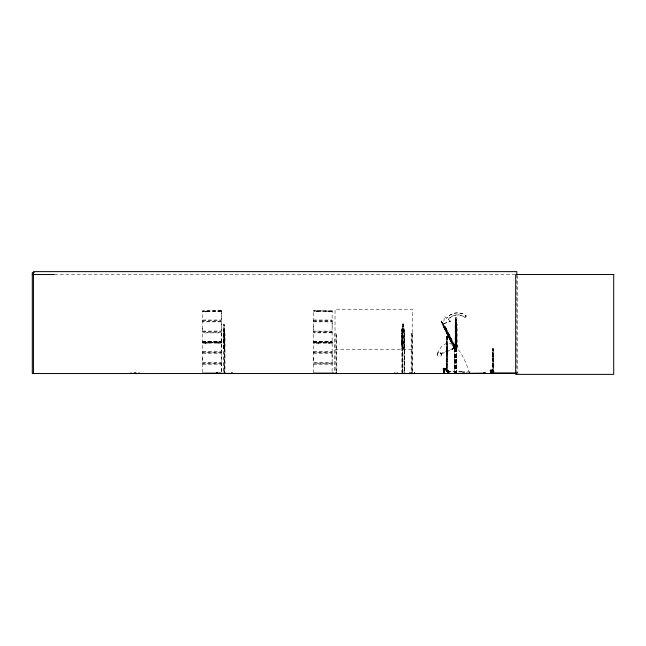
<?xml version="1.0" encoding="UTF-8"?>
<svg xmlns="http://www.w3.org/2000/svg" width="646" height="646" viewBox="0 0 646 646"><rect width="100%" height="100%" fill="white"/><g stroke="black" fill="none" stroke-linecap="round" stroke-linejoin="round"><path stroke-width="0.48" stroke-dasharray="3.23 2.42" d="M202.715 357.86L202.715 372.895M221.376 311.17L221.36 310.758L221.36 362.446L202.707 362.503L202.715 326.448M313.56 357.86L313.391 363.133M313.56 326.448L313.375 331.769M332.125 357.86L332.125 310.758M332.125 326.448L332.125 321.861M454.364 372.548L454.364 348.582L457.207 348.533L454.986 348.452C454.501 340.999 457.215 346.7 455.858 348.46L455.656 323.904L455.777 348.452M456.294 322.346L456.149 317.267L456.116 337.091L455.511 333.118L455.721 317.243L455.083 348.46L455.139 323.904L455.785 323.912M455.293 337.034L455.592 341.96L455.6 322.136M455.906 339.263L455.906 338.859M455.89 322.322L455.898 317.404M456.351 373.517L456.407 344.972L457.207 344.98L457.085 348.533L456.956 323.977L456.94 348.525M456.536 373.517L456.431 323.977L457.085 323.985M456.544 337.115L456.423 342.017L456.431 322.201L456.278 348.525M224.009 345.99L224.009 345.457M446.451 371.28L446.652 336.291L446.814 371.515L447.444 371.741L447.444 371.288L447.387 371.749M447.048 371.749L447.177 344.181M446.338 336.291L446.225 371.28C446.426 370.82 446.249 372.379 446.725 371.288L447.371 336.291L447.105 371.288M492.535 372.153L492.599 348.703L492.761 372.233M493.197 372.112L493.261 356.842M492.963 372.274L493.318 348.703L493.479 372.233M446.596 368.43L446.548 369.375L446.62 368.696L442.607 368.995L446.652 368.688L446.652 369.464L446.588 368.244L446.588 369.464M443.705 369.439C443.608 366.686 443.842 370.546 443.374 368.745M443.374 368.89L443.616 369.157M444.44 368.858L444.383 369.35L444.424 368.244L444.424 369.464L444.109 368.244L444.109 369.464L444.182 368.26M444.424 368.26L444.117 369.439M444.391 369.011L444.375 368.325M444.908 368.608L444.9 369.439M444.755 369.124C444.391 368.398 444.981 369.415 445.425 369.342C445.191 369.787 444.884 367.203 444.836 369.439M445.611 368.382L445.869 369.464L446.095 368.341L446.055 369.367L445.926 368.616L446.265 368.85M446.604 368.543C446.919 368.753 445.457 369.738 445.934 368.616M447.258 338.795L447.371 336.291M489.918 370.505C492.155 369.31 493.019 371.603 492.85 370.061M490.403 370.36L490.629 370.812L490.613 370.215M490.403 370.287L490.621 370.126M491.307 370.812L490.903 370.021M492.131 370.126C492.163 370.642 490.887 371.014 491.412 370.077M491.275 370.667L491.614 370.061L491.881 370.586M492.123 370.505L492.131 370.699M492.47 372.112L492.615 348.759M492.599 370.586L492.664 370.085M493.164 356.842L493.318 348.703M224.009 327.91L224.009 327.562M444.327 369.132L444.157 368.543L444.149 369.157M444.763 368.486L445.013 369.367L444.836 368.26M445.926 368.801L445.78 368.333L446.055 369.286M490.96 370.699L491.154 370.158M491.735 370.408L491.34 370.764M491.905 370.215L492.22 370.707L492.365 370.11M492.446 370.416L492.801 370.756L492.704 370.142M444.456 368.47L444.424 369.464L444.182 368.939M443.632 368.664L443.358 368.664M224.283 348.687L224.34 343.777L224.445 348.687L223.758 348.687L223.758 328.871L224.445 328.871L224.509 330.687L224.517 372.548M402.902 327.829L402.942 328.111M224.017 334.329L224.009 334.854L224.017 334.386M444.876 368.543L444.852 369.286M445.861 369.359L445.732 368.446M455.923 321.175L455.923 321.11M491.679 370.206C492.147 370.861 491.961 369.851 491.913 370.739M444.86 369.157L445.288 368.382M446.644 368.729L446.887 368.85M491.049 370.667L491.089 370.231M492.099 370.521L492.074 370.667M224.235 337.357C223.984 354.888 223.944 318.074 224.243 335.161C224.574 318.849 224.235 350.358 224.428 341.629M445.958 368.543L445.91 369.157L446.192 368.446M446.879 369.084L446.87 368.616M221.441 310.823L202.642 310.766L202.691 331.253M202.707 331.091L221.36 331.035L221.36 321.861L202.691 321.861M202.707 351.481L221.36 351.424L221.36 332.884L202.691 332.884M332.149 331.148L313.56 331.091L313.326 320.941L313.536 310.758L332.197 311.162M332.133 364.239L332.149 362.446L313.56 362.503L313.488 331.471M332.149 332.827L313.536 332.884M332.125 362.446L332.149 353.217M489.926 370.36L492.995 370.416M313.56 372.895L313.431 363.036L332.31 363.125M490.903 370.489L490.96 370.206M445.046 369.294L445.377 368.341M448.574 371.797L448.59 372.564M463.481 371.797L463.497 372.564M445.151 369.132L445.231 368.422L444.997 368.842M445.861 369.237L445.538 368.357M446.12 369.149L445.869 368.244M446.338 369.294L446.426 368.333L446.58 369.237M223.694 330.671L223.766 329.032L224.437 329.032M223.928 328.871L223.912 372.548L223.847 330.607M403.831 348.687L404.089 343.777L404.033 348.687L401.933 348.67M402.886 325.899L402.942 325.721M402.886 334.846L402.942 334.725M223.799 330.671L223.904 323.961L224.283 329.032M402.951 341.782L402.942 342.202L402.902 341.677M444.367 368.85L444.359 368.39M444.973 368.866L444.828 368.43M445.159 368.858L445.377 369.124M445.538 368.486L445.336 369.367L445.474 368.325M446.136 368.858L446.192 368.406L446.305 368.85M443.624 323.686L450.496 321.215L443.624 323.686L444.383 316.346L446.693 318.212L447.912 316.855A13.937 13.905 -36.8 0 1 464.765 314.877L466.307 315.959L465.072 317.517L463.739 316.597A11.943 11.911 -36.8 0 0 448.259 319.447L448.187 319.358A11.943 11.911 -36.8 0 1 463.667 316.5L465.072 317.517M437.156 353.402C436.316 357.537 443.204 357.448 441.073 353.806C439.66 349.518 435.598 354.129 438.618 356.786M440.217 352.118L441.67 355.566M202.61 342.235L221.408 342.13L221.376 342.582L202.489 342.372L221.36 342.114M221.376 342.21L221.376 341.726L202.674 341.726L202.691 342.138M221.554 311.017L202.674 311.13M332.286 310.887L313.367 310.863L332.165 311.13M313.367 342.033L332.351 341.928L313.576 342.194M455.915 335.072L455.939 335.5L455.931 335.056M402.006 329.032L401.699 343.995L401.707 330.607L401.941 328.854L402.676 328.871M401.901 330.671L402.151 328.871M444.981 368.47L445.764 369.294M444.706 368.575L444.505 369.124M202.691 353.273L221.36 353.273L221.336 372.895M402.942 345.432L402.91 345.925M446.652 336.291L446.539 371.28M492.373 348.759L492.47 350.366M493.092 348.759L493.237 372.112M221.441 352.789L202.545 352.587M221.465 363.763L202.586 363.698M447.831 372.354L447.904 371.733L464.337 371.733L464.409 372.354M313.375 320.691L332.31 320.691M313.375 352.102L332.294 352.11M332.254 332.294L313.431 332.294M332.254 352.684L313.431 352.684M332.254 363.698L313.431 363.698M202.545 363.076L221.505 363.076M221.465 332.294L202.586 332.294M327.998 311.719L329.63 311.719M327.998 343.123L329.63 343.123M217.759 311.719L219.39 311.719M217.759 343.123L219.39 343.123M444.4 369.157L444.472 368.591M316.023 311.719L318.906 311.719M316.023 343.123L318.906 343.123M204.677 311.719L207.576 311.719M204.677 343.123L207.576 343.123M465.007 317.428L466.242 315.862L464.692 314.788A13.937 13.905 -36.8 0 0 447.848 316.766L446.62 318.115M332.23 342.235L313.576 342.114M452.765 345.828C454.396 344.253 451.893 347.419 454.324 349.018L455.89 349.026L445.102 326.997C433.967 309.063 451.078 337.236 450.585 338.908L444.941 327.013L445.433 326.763L456.359 348.8C452.894 343.688 454.445 346.959 454.905 345.553M454.324 349.018L455.164 348.662L453.339 345.529M332.109 311.735L313.601 311.719M332.109 343.147L313.576 343.147M202.747 341.492L221.303 341.492M221.303 311.719L202.747 311.719M332.238 342.089L332.197 342.574L313.536 342.227M455.091 348.695L444.133 326.69L454.913 348.719C458.563 349.518 452.903 348.016 454.316 345.836M445.433 326.763L456.342 348.8L455.721 349.098L444.973 326.989M442.995 325.592L441.024 321.054L441.589 321.005M443.568 327.054L443.188 325.463M444.036 325.431L444.811 327.142M444.27 326.698L443.527 326.989L449.325 338.835L451.619 343.228L452.749 343.212L450.706 338.811M445.102 326.997L445.57 326.771M449.325 338.835L451.619 343.228M452.749 343.212L450.561 338.884M452.87 345.755L454.598 348.953L443.059 325.374M441.105 354.178L440.774 353.467L452.362 348.8L452.58 349.397L440.96 353.951M452.248 348.63L452.571 349.171L455.979 347.742L455.818 347.354L452.257 348.84L452.58 349.381M332.23 342.517L313.383 342.42M455.818 347.354L455.979 347.742M221.376 342.541L202.674 342.558M454.986 348.452L455.785 348.46M54.498 274.534L514.676 274.534M202.691 320.012L221.36 320.012L221.376 310.807L202.674 311.17M313.536 320.012L332.149 320.069M202.561 320.658L221.505 320.699M221.489 321.224L202.61 321.32M313.415 321.224L332.278 321.224M313.536 321.861L332.149 321.861M456.302 322.184L456.593 322.201M402.539 324.122L403.451 324.122M402.676 324.938L403.152 324.938L403.152 326.577L402.676 326.577M403.249 328.871L404.025 328.871L404.251 330.687L404.243 372.548M404.008 329.032L401.941 328.854M223.686 330.607L224.122 330.671L223.912 339.844M224.283 328.871L224.517 330.623M401.707 330.607L401.941 372.548M402.539 330.671L403.29 330.671M403.823 328.871L404.275 330.623M202.561 331.673L221.489 331.673M313.415 331.673L332.31 331.713M223.855 333.611L225.034 333.611L224.978 373.541M401.941 333.611L402.668 333.611L402.668 372.548M404.033 333.611L404.751 333.611L404.751 372.548M412.592 333.716L411.155 333.716L411.155 372.193M446.225 338.795L446.766 338.795M446.951 338.795L447.484 338.795M403.29 339.844L402.539 339.844L402.515 323.961L403.475 323.961L403.451 329.032M202.715 341.492L221.336 341.492M202.731 343.147L221.336 343.123M223.686 343.801L224.122 343.777L224.235 339.844L224.065 323.961M401.869 343.801L401.982 348.687M446.225 344.181L446.766 344.181M446.951 344.181L447.484 344.181M455.785 345.925L455.268 345.925L456.924 345.99L456.407 345.99M223.766 348.525L224.437 348.525M402.006 348.525L404.008 348.525M335.024 349.381L412.592 349.381M313.536 351.424L332.149 351.424M202.561 352.062L221.554 352.199M446.184 352.038L447.533 352.038M313.536 353.273L332.149 353.273M492.284 359.2L492.704 359.2M493.003 359.2L493.423 359.2M202.691 364.287L221.36 364.287L221.36 372.153M313.536 364.287L332.149 364.287L332.125 372.895M490.516 371.369L494.206 371.369L494.206 373.105M447.831 371.797L464.409 371.797M223.702 372.088L225.188 372.088M401.812 372.088L402.797 372.088M403.903 372.088L404.889 372.088M334.749 372.193L336.485 372.193M411.001 372.193L412.737 372.193M516.412 372.758L518.463 373.105M443.802 326.924L449.471 338.762M441.024 321.054L441.654 321.151M441.113 321.199L443.955 325.649M442.914 325.447L444.101 325.576M451.554 343.083L452.668 343.066M455.721 317.243L456.31 317.267M455.729 317.404L456.294 317.436M455.438 322.136L455.882 322.16M455.446 322.306L456.593 322.37M455.729 323.961L455.721 333.134M455.438 341.791L456.577 341.855M455.422 341.96L456.593 342.017M462.875 371.733L462.948 372.354M448.187 319.358L450.496 321.215M451.013 340.668L450.86 340.289M443.204 324.704L442.97 324.244M449.422 337.39L447.072 333.11C454.106 348.557 438.198 316.08 446.111 331.148L444.343 327.038L449.43 337.382M451.045 340.733L450.835 340.297M449.325 337.147L449.374 337.252M441.17 320.981L447.961 335.226L450.286 338.787L448.768 335.274M452.248 348.614L452.58 349.397M492.228 372.233L492.672 372.031L492.446 356.842M447.064 336.291L447.258 371.28M403.29 329.032L403.29 343.777L402.539 343.777L402.135 339.844M492.47 353.96L492.543 356.842M401.901 343.777L402.143 348.687M455.462 337.034L455.6 341.791M223.799 339.844L223.92 348.687M517.22 275.535L517.22 373.541M516.824 274.534L516.824 373.541M493.98 371.369L493.98 373.105M493.487 371.369L493.487 373.105M493.278 371.369L493.261 373.105M491.622 371.789L491.315 369.843L491.445 372.758M491.558 369.843L491.558 371.789M490.903 371.789L490.839 369.843L490.597 371.789M490.661 369.843L490.726 372.758M469.892 372.362L469.892 371.951L465.847 371.951L465.847 372.362M469.174 371.951L469.174 372.362M466.565 371.951L466.565 372.362M464.304 371.733L464.304 372.564M463.658 371.733L463.658 372.564M462.843 371.733L462.843 372.564M456.795 348.557L456.795 372.516M456.641 348.557L456.641 373.517M456.124 348.582L456.124 372.548M456.019 348.582L455.971 373.541M455.866 348.582L455.826 373.541M455.68 348.582L455.696 373.541M455.462 348.557L455.478 372.516M455.317 348.557L455.317 373.517M455.188 348.557L455.139 373.517M455.034 348.557L455.034 373.517M454.792 348.582L454.792 373.541M454.663 348.582L454.647 373.541M454.469 348.582L454.526 372.548M449.398 372.564L449.398 371.733L449.293 372.354M448.704 372.887L448.704 370.287L443.527 370.287L443.527 372.015M448.389 372.362L448.389 370.287L448.364 372.887M447.985 372.887L447.985 370.287L447.936 372.564M447.67 370.287L447.646 372.887M444.836 372.362L444.836 367.994L444.367 367.994L444.472 372.362M444.731 367.994L444.731 372.362M444.561 370.287L444.561 372.362M444.246 370.287L444.278 372.362M444.109 372.362L444.109 367.994L443.649 367.994L443.56 372.362M444.012 367.994L444.012 372.362M443.842 370.287L443.842 372.362M443.754 367.994L443.754 372.362M412.592 372.193L412.592 309.442L335.024 309.442L335.024 372.193M412.471 333.716L412.471 372.193M411.276 333.716L411.276 372.193M404.541 333.611L404.541 373.541M404.113 330.623L404.113 343.801M404.073 330.623L404.033 372.548M403.314 323.961L403.314 328.871M403.29 324.122L403.29 348.687M402.676 323.961L402.7 329.032M402.45 372.548L402.482 328.854L402.151 372.548M336.34 372.193L336.34 333.716L334.903 333.716L334.903 372.193M336.219 333.716L336.219 372.193M329.21 311.162L329.21 311.719M329.21 342.566L329.21 343.123M328.362 311.162L328.418 311.719M328.362 342.566L328.418 343.123M318.478 311.55L316.451 311.55M318.357 311.227L318.357 311.735M318.357 342.63L318.357 343.147M316.572 311.227L316.572 311.735M316.572 342.63L316.572 343.147M224.348 330.623L224.437 372.548M218.97 311.162L218.97 311.719M218.97 342.566L218.97 343.123M218.114 311.162L218.178 311.719M218.114 342.566L218.178 343.123M207.14 311.55L205.113 311.55M207.019 311.227L207.019 311.735M207.019 342.63L207.019 343.147M205.234 311.227L205.234 311.735M205.234 342.63L205.234 343.147M437.318 353.62A59.392 21.019 83.6 0 1 469.311 372.661M224.017 325.382L224.009 325.915L224.017 325.447M455.939 318.744L455.923 319.213L455.939 318.744M455.931 327.692L455.915 328.16L455.931 327.692M313.576 341.468L332.125 341.492L313.601 341.492M453.944 346.45L453.484 346.676L455.083 346.514L453.944 346.45M442.203 322.629L442.203 322.629M444.529 327.029L448.558 335.258L444.529 327.029M446.2 330.76L445.958 330.3L446.2 330.768"/><path stroke-width="0.97" d="M216.62 373.34L232.302 373.461L202.691 373.493M231.551 373.509L231.583 372.71M485.073 373.146L443.552 373.541L443.6 372.887L443.616 373.541M443.834 372.887L443.859 373.541L443.77 372.887M444.569 373.517L444.488 372.887L444.577 373.517M484.266 373.533L484.355 372.887M484.791 373.517L484.766 372.887L484.742 373.501M516.307 373.105L490.516 373.105L490.532 373.525L490.718 373.105M491.235 373.105L491.428 373.517M491.299 373.525L491.396 373.105M491.412 373.525L491.436 373.105L491.38 373.517M444.27 373.541L444.319 372.887L444.335 373.541M484.024 373.533L484.29 372.887L484.371 373.517M485.033 373.541L485.073 372.887L485.098 373.541M490.508 373.517L516.324 373.501M490.718 373.299L516.307 373.299M394.746 373.445L412.051 373.541M332.965 372.887L332.868 373.541M336.348 373.541L336.445 372.887M34.319 272.66L32.3 272.66L32.3 373.541L516.324 373.525M32.3 274.534L54.458 274.534M202.674 373.154L221.376 373.138M313.52 373.138L332.165 373.154M313.536 373.493L332.149 373.493M332.965 373.445L336.445 373.445M414.619 373.541L394.641 373.541M443.527 372.887L443.552 373.517L485.098 373.477L485.009 372.887M411.147 373.541L411.042 372.887M414.522 373.445L414.522 372.887M490.548 373.517L490.516 373.105M490.677 373.105L490.734 373.525M516.824 274.647L516.824 271.627L33.439 271.627L33.439 373.541M414.417 372.815L414.417 373.646M411.922 372.71L411.922 373.541M410.937 372.815L410.937 373.646M409.564 372.71L409.564 373.541M397.129 372.71L397.129 373.541M394.779 372.71L394.779 373.541M336.55 372.815L336.55 373.646M333.07 372.815L333.07 373.646M232.269 372.71L232.302 373.541M217.306 372.71L217.339 373.541M216.628 372.71L216.588 373.541M139.027 372.71L139.027 373.541M135.918 372.71L135.918 373.541M135.127 372.71L135.079 373.541M134.287 372.71L134.287 373.541M131.114 372.71L131.114 373.541M444.246 372.887L444.23 373.501L444.246 372.887M484.112 372.887L484.072 373.517L484.048 372.887M613.7 274.534L515.686 274.534L515.686 374.373L613.7 374.373L613.7 274.534"/></g></svg>
